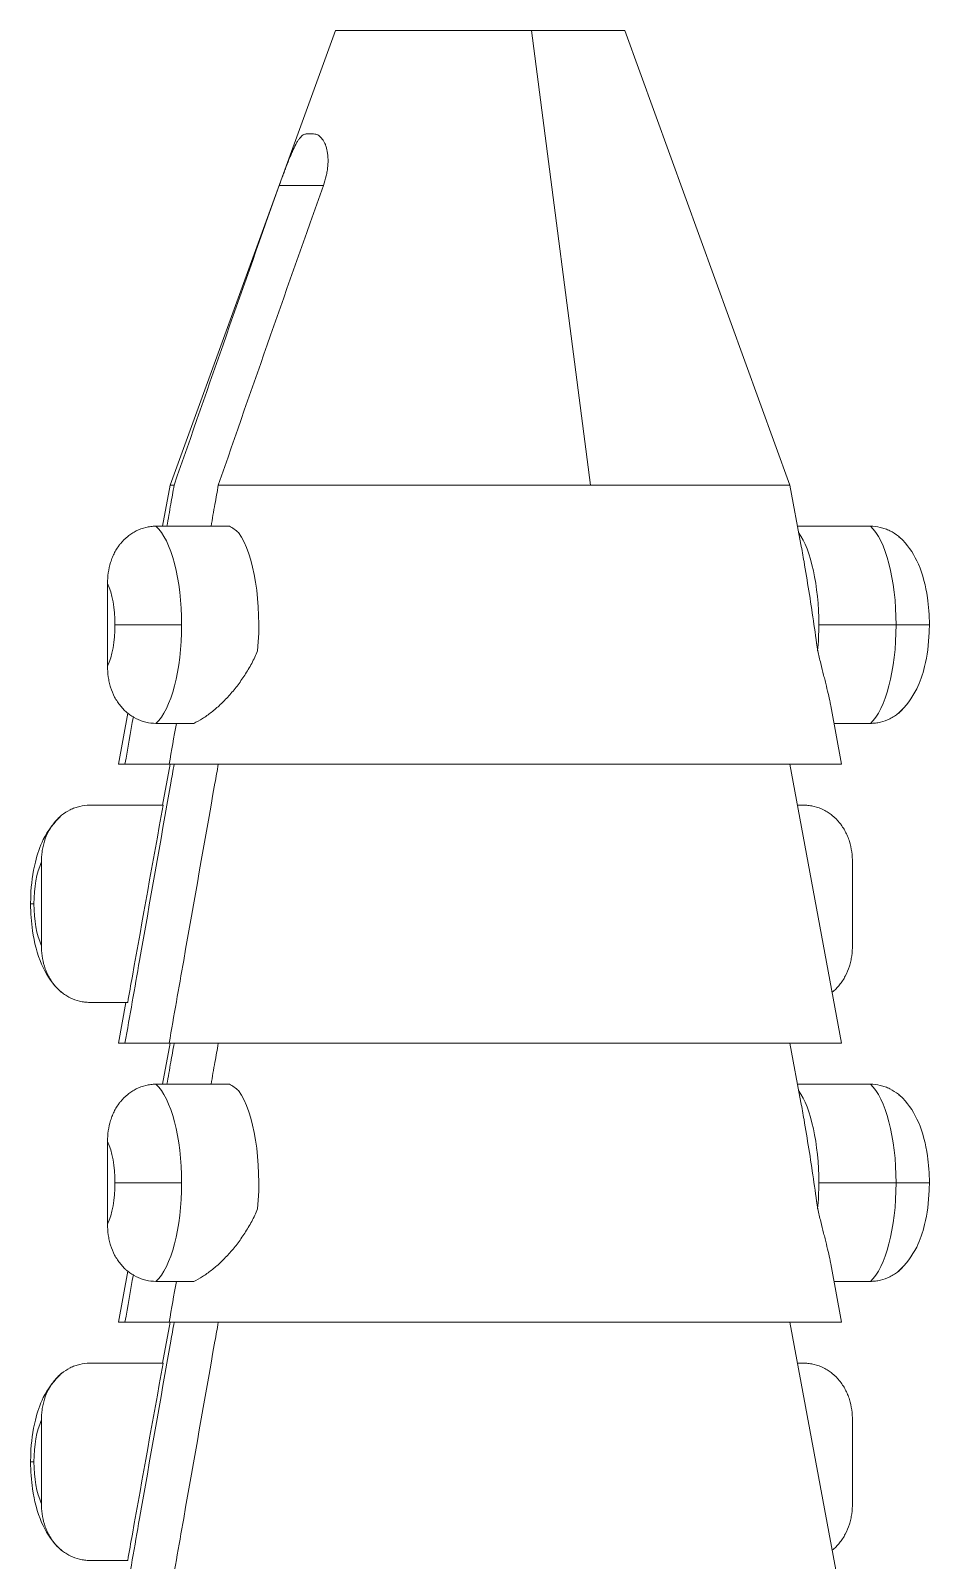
# Model space of a CAD drawing. Header units: millimetres. Extents: x 17284 to 19660, y -6011 to -2651.
# Drawn here: x 18177.11 to 18185.8, y -3331.65 to -3316.84 of the extents above; entities that cross this region are included whole.
import ezdxf

# ---------------------------------------------------------------- set-up
doc = ezdxf.new("R2010")
doc.units = ezdxf.units.MM

msp = doc.modelspace()

# ---------------------------------------------------------------- linework, layer by layer
at = {"linetype": 'Continuous', "lineweight": 18, "extrusion": (-1.22465e-16, -1, 0)}
for p, q in [((18180.055, -3316.845), (18178.455, -3321.245)), ((18181.953, -3316.845), (18180.055, -3316.845)), ((18181.953, -3316.845), (18182.855, -3316.845)), ((18184.455, -3321.245), (18182.855, -3316.845)), ((18179.774, -3317.845), (18179.845, -3317.845)), ((18178.455, -3321.245), (18178.382, -3321.641)), ((18178.494, -3321.245), (18178.455, -3321.245)), ((18182.523, -3321.245), (18178.922, -3321.245)), ((18182.523, -3321.245), (18184.455, -3321.245)), ((18184.561, -3321.819), (18184.455, -3321.245)), ((18178.318, -3321.641), (18179.029, -3321.641)), ((18185.233, -3321.641), (18184.528, -3321.641)), ((18177.85, -3322.995), (18177.85, -3322.195)), ((18178.047, -3323.449), (18177.955, -3323.945)), ((18184.955, -3323.945), (18184.85, -3323.379)), ((18178.318, -3323.549), (18178.685, -3323.549)), ((18185.233, -3323.549), (18184.882, -3323.549)), ((18178.019, -3323.945), (18177.955, -3323.945)), ((18178.019, -3323.945), (18178.446, -3323.945)), ((18178.455, -3323.945), (18178.382, -3324.341)), ((18184.955, -3323.945), (18178.446, -3323.945)), ((18184.955, -3326.645), (18184.455, -3323.945)), ((18177.677, -3324.341), (18178.388, -3324.341)), ((18184.592, -3324.341), (18184.528, -3324.341)), ((18177.21, -3324.895), (18177.21, -3325.695)), ((18185.059, -3324.895), (18185.059, -3325.695)), ((18177.677, -3326.249), (18178.045, -3326.249)), ((18178.028, -3326.249), (18177.955, -3326.645)), ((18178.019, -3326.645), (18177.955, -3326.645)), ((18178.019, -3326.645), (18178.446, -3326.645)), ((18178.455, -3326.645), (18178.382, -3327.041)), ((18184.955, -3326.645), (18178.446, -3326.645)), ((18184.561, -3327.219), (18184.455, -3326.645)), ((18178.318, -3327.041), (18179.029, -3327.041)), ((18185.233, -3327.041), (18184.528, -3327.041)), ((18177.85, -3328.395), (18177.85, -3327.595)), ((18184.955, -3329.345), (18184.85, -3328.779)), ((18178.047, -3328.849), (18177.955, -3329.345)), ((18178.318, -3328.949), (18178.685, -3328.949)), ((18185.233, -3328.949), (18184.882, -3328.949)), ((18178.019, -3329.345), (18177.955, -3329.345)), ((18178.019, -3329.345), (18178.446, -3329.345)), ((18178.455, -3329.345), (18178.382, -3329.741)), ((18184.955, -3329.345), (18178.446, -3329.345)), ((18184.955, -3332.045), (18184.455, -3329.345)), ((18177.677, -3329.741), (18178.388, -3329.741)), ((18184.592, -3329.741), (18184.528, -3329.741)), ((18177.21, -3330.295), (18177.21, -3331.095)), ((18185.059, -3330.295), (18185.059, -3331.095)), ((18177.677, -3331.649), (18178.045, -3331.649))]:
    msp.add_line(p, q, dxfattribs=at)
at = {"linetype": 'Continuous', "lineweight": 13, "extrusion": (-1.22465e-16, -1, 0)}
for p, q in [((18181.953, -3316.845), (18182.523, -3321.245)), ((18179.512, -3318.345), (18179.939, -3318.345)), ((18178.567, -3322.595), (18177.922, -3322.595)), ((18185.482, -3322.595), (18184.734, -3322.595)), ((18185.482, -3322.595), (18185.804, -3322.595)), ((18177.106, -3325.295), (18177.138, -3325.295)), ((18178.567, -3327.995), (18177.922, -3327.995)), ((18185.482, -3327.995), (18184.734, -3327.995)), ((18185.482, -3327.995), (18185.804, -3327.995)), ((18177.106, -3330.695), (18177.138, -3330.695))]:
    msp.add_line(p, q, dxfattribs=at)
at = {"linetype": 'Continuous', "lineweight": 13}
for centre, major_axis, start_param, end_param in [((18178.211, -3322.595), (0, 1), 4.712389, 5.978493), ((18185.126, -3322.595), (0, -1), 1.570796, 2.8369), ((18177.744, -3322.595), (0, -0.5), 1.570796, 2.498092), ((18177.744, -3322.595), (0, -0.5), 0.643501, 1.570796), ((18178.211, -3322.595), (0, 1), 3.446285, 4.712389), ((18185.126, -3322.595), (0, -1), 0.304693, 1.570796), ((18177.316, -3325.295), (0, -0.5), 3.785094, 4.712389), ((18177.316, -3325.295), (0, -0.5), 4.712389, 5.639684), ((18178.211, -3327.995), (0, 1), 4.712389, 5.978493), ((18185.126, -3327.995), (0, -1), 1.570796, 2.8369), ((18177.744, -3327.995), (0, -0.5), 1.570796, 2.498092), ((18177.744, -3327.995), (0, -0.5), 0.643501, 1.570796), ((18178.211, -3327.995), (0, 1), 3.446285, 4.712389), ((18185.126, -3327.995), (0, -1), 0.304693, 1.570796), ((18177.316, -3330.695), (0, -0.5), 3.785094, 4.712389), ((18177.316, -3330.695), (0, -0.5), 4.712389, 5.639684)]:
    msp.add_ellipse(centre, major_axis=major_axis, ratio=0.355976, start_param=start_param, end_param=end_param, dxfattribs=at)
at = {"linetype": 'Continuous', "lineweight": 18}
for centre, start_param, end_param in [((18178.958, -3322.595), 4.457766, 5.814651), ((18184.378, -3322.595), 4.712389, 5.814651), ((18184.378, -3322.595), 4.457766, 4.712389), ((18178.958, -3327.995), 4.457766, 5.814651), ((18184.378, -3327.995), 4.712389, 5.814651), ((18184.378, -3327.995), 4.457766, 4.712389)]:
    msp.add_ellipse(centre, major_axis=(0, 1), ratio=0.355976, start_param=start_param, end_param=end_param, dxfattribs=at)
for points, knots in [([(18179.512, -3318.345), (18179.523, -3318.314), (18179.534, -3318.282), (18179.551, -3318.236), (18179.557, -3318.221), (18179.569, -3318.19), (18179.574, -3318.174), (18179.592, -3318.129), (18179.603, -3318.1), (18179.62, -3318.059), (18179.625, -3318.046), (18179.636, -3318.02), (18179.642, -3318.007), (18179.658, -3317.972), (18179.669, -3317.951), (18179.682, -3317.927), (18179.685, -3317.923), (18179.69, -3317.914), (18179.698, -3317.901), (18179.712, -3317.884), (18179.722, -3317.872), (18179.732, -3317.862), (18179.738, -3317.858), (18179.753, -3317.848), (18179.764, -3317.845), (18179.774, -3317.845)], [0, 0, 0, 0, 0.125, 0.125, 0.1875, 0.1875, 0.25, 0.25, 0.375, 0.375, 0.4375, 0.4375, 0.5, 0.5, 0.625, 0.625, 0.65625, 0.65625, 0.6875, 0.75, 0.8125, 0.8125, 0.875, 0.875, 1, 1, 1, 1]), ([(18179.845, -3317.845), (18179.859, -3317.845), (18179.872, -3317.848), (18179.891, -3317.858), (18179.897, -3317.862), (18179.909, -3317.872), (18179.915, -3317.878), (18179.932, -3317.897), (18179.942, -3317.913), (18179.953, -3317.936), (18179.956, -3317.941), (18179.96, -3317.951), (18179.962, -3317.956), (18179.967, -3317.972), (18179.97, -3317.984), (18179.979, -3318.019), (18179.982, -3318.045), (18179.985, -3318.1), (18179.985, -3318.129), (18179.98, -3318.174), (18179.979, -3318.189), (18179.973, -3318.22), (18179.97, -3318.236), (18179.959, -3318.282), (18179.95, -3318.314), (18179.939, -3318.345)], [0, 0, 0, 0, 0.125, 0.125, 0.1875, 0.1875, 0.25, 0.25, 0.375, 0.375, 0.40625, 0.40625, 0.4375, 0.4375, 0.5, 0.5, 0.625, 0.625, 0.75, 0.75, 0.8125, 0.8125, 0.875, 0.875, 1, 1, 1, 1]), ([(18179.512, -3318.345), (18179.34, -3318.827), (18179.169, -3319.31), (18178.831, -3320.277), (18178.662, -3320.761), (18178.494, -3321.245)], [0, 0, 0, 0, 0.5, 0.5, 1, 1, 1, 1]), ([(18179.939, -3318.345), (18179.767, -3318.827), (18179.597, -3319.31), (18179.258, -3320.277), (18179.089, -3320.761), (18178.922, -3321.245)], [0, 0, 0, 0, 0.5, 0.5, 1, 1, 1, 1]), ([(18178.494, -3321.245), (18178.484, -3321.306), (18178.473, -3321.366), (18178.45, -3321.498), (18178.437, -3321.57), (18178.425, -3321.641)], [0, 0, 0, 0, 0.459752, 0.459752, 1, 1, 1, 1]), ([(18178.922, -3321.245), (18178.911, -3321.306), (18178.9, -3321.366), (18178.877, -3321.498), (18178.864, -3321.57), (18178.852, -3321.641)], [0, 0, 0, 0, 0.459752, 0.459752, 1, 1, 1, 1]), ([(18177.85, -3322.195), (18177.85, -3322.125), (18177.859, -3322.057), (18177.885, -3321.975), (18177.891, -3321.958), (18177.904, -3321.926), (18177.918, -3321.895), (18177.935, -3321.866), (18177.949, -3321.845), (18177.954, -3321.838), (18177.964, -3321.824), (18177.969, -3321.817), (18177.996, -3321.784), (18178.02, -3321.761), (18178.058, -3321.729), (18178.072, -3321.719), (18178.093, -3321.706), (18178.1, -3321.702), (18178.114, -3321.693), (18178.121, -3321.689), (18178.158, -3321.671), (18178.189, -3321.66), (18178.236, -3321.649), (18178.252, -3321.646), (18178.285, -3321.642), (18178.301, -3321.641), (18178.318, -3321.641)], [0, 0, 0, 0, 0.25, 0.25, 0.3125, 0.3125, 0.375, 0.4375, 0.4375, 0.46875, 0.46875, 0.5, 0.5, 0.625, 0.625, 0.6875, 0.6875, 0.71875, 0.71875, 0.75, 0.75, 0.875, 0.875, 0.9375, 0.9375, 1, 1, 1, 1]), ([(18185.233, -3321.641), (18185.266, -3321.641), (18185.298, -3321.645), (18185.345, -3321.656), (18185.361, -3321.661), (18185.392, -3321.672), (18185.407, -3321.678), (18185.451, -3321.7), (18185.478, -3321.718), (18185.507, -3321.741), (18185.51, -3321.744), (18185.513, -3321.746)], [0, 0, 0, 0, 0.321117, 0.321117, 0.481676, 0.481676, 0.642235, 0.642235, 0.963352, 0.963352, 1, 1, 1, 1]), ([(18184.561, -3321.816), (18184.571, -3321.871), (18184.581, -3321.927), (18184.607, -3322.076), (18184.622, -3322.171), (18184.668, -3322.458), (18184.696, -3322.652), (18184.723, -3322.847)], [0, 0, 0, 0, 0.164651, 0.164651, 0.4431, 0.4431, 1, 1, 1, 1]), ([(18185.804, -3322.595), (18185.804, -3322.504), (18185.789, -3322.298), (18185.718, -3322.017), (18185.602, -3321.828), (18185.519, -3321.75), (18185.504, -3321.738)], [0, 0, 0, 0, 0.265683, 0.628412, 0.938194, 1, 1, 1, 1]), ([(18185.504, -3323.452), (18185.578, -3323.382), (18185.684, -3323.241), (18185.772, -3322.979), (18185.801, -3322.758), (18185.804, -3322.62), (18185.804, -3322.595)], [0, 0, 0, 0, 0.327084, 0.583022, 0.924325, 1, 1, 1, 1]), ([(18179.303, -3322.847), (18179.285, -3322.889), (18179.266, -3322.929), (18179.224, -3323.008), (18179.202, -3323.045), (18179.166, -3323.1), (18179.154, -3323.118), (18179.129, -3323.153), (18179.117, -3323.171), (18179.078, -3323.221), (18179.051, -3323.253), (18178.997, -3323.313), (18178.969, -3323.341), (18178.927, -3323.381), (18178.913, -3323.394), (18178.884, -3323.418), (18178.869, -3323.43), (18178.826, -3323.464), (18178.798, -3323.484), (18178.741, -3323.52), (18178.713, -3323.536), (18178.685, -3323.549)], [0, 0, 0, 0, 0.125, 0.125, 0.25, 0.25, 0.3125, 0.3125, 0.375, 0.375, 0.5, 0.5, 0.625, 0.625, 0.6875, 0.6875, 0.75, 0.75, 0.875, 0.875, 1, 1, 1, 1]), ([(18184.723, -3322.847), (18184.733, -3322.889), (18184.743, -3322.929), (18184.762, -3323.008), (18184.771, -3323.045), (18184.785, -3323.1), (18184.79, -3323.118), (18184.798, -3323.153), (18184.803, -3323.171), (18184.815, -3323.221), (18184.823, -3323.253), (18184.837, -3323.313), (18184.843, -3323.341), (18184.849, -3323.374), (18184.85, -3323.379), (18184.851, -3323.385)], [0, 0, 0, 0, 0.191612, 0.191612, 0.383225, 0.383225, 0.479031, 0.479031, 0.574837, 0.574837, 0.766449, 0.766449, 0.958061, 0.958061, 1, 1, 1, 1]), ([(18178.318, -3323.549), (18178.285, -3323.549), (18178.253, -3323.545), (18178.205, -3323.534), (18178.19, -3323.529), (18178.159, -3323.518), (18178.144, -3323.511), (18178.1, -3323.49), (18178.072, -3323.472), (18178.04, -3323.446), (18178.033, -3323.44), (18178.021, -3323.429), (18178.003, -3323.412), (18177.975, -3323.38), (18177.955, -3323.353), (18177.936, -3323.325), (18177.927, -3323.31), (18177.903, -3323.264), (18177.89, -3323.233), (18177.875, -3323.183), (18177.87, -3323.167), (18177.863, -3323.133), (18177.86, -3323.116), (18177.853, -3323.064), (18177.85, -3323.03), (18177.85, -3322.995)], [0, 0, 0, 0, 0.125, 0.125, 0.1875, 0.1875, 0.25, 0.25, 0.375, 0.375, 0.40625, 0.40625, 0.4375, 0.5, 0.5625, 0.5625, 0.625, 0.625, 0.75, 0.75, 0.8125, 0.8125, 0.875, 0.875, 1, 1, 1, 1]), ([(18185.544, -3323.415), (18185.531, -3323.427), (18185.519, -3323.439), (18185.492, -3323.461), (18185.479, -3323.47), (18185.458, -3323.484), (18185.451, -3323.488), (18185.436, -3323.496), (18185.429, -3323.5), (18185.392, -3323.519), (18185.362, -3323.53), (18185.314, -3323.541), (18185.298, -3323.544), (18185.266, -3323.548), (18185.249, -3323.549), (18185.233, -3323.549)], [0, 0, 0, 0, 0.148816, 0.148816, 0.29068, 0.29068, 0.361612, 0.361612, 0.432544, 0.432544, 0.716272, 0.716272, 0.858136, 0.858136, 1, 1, 1, 1]), ([(18178.494, -3323.945), (18178.484, -3324.006), (18178.473, -3324.066), (18178.361, -3324.699), (18178.261, -3325.27), (18178.113, -3326.11), (18178.066, -3326.377), (18178.019, -3326.645)], [0, 0, 0, 0, 0.067447, 0.067447, 0.702741, 0.702741, 1, 1, 1, 1]), ([(18178.922, -3323.945), (18178.911, -3324.006), (18178.9, -3324.066), (18178.789, -3324.699), (18178.688, -3325.27), (18178.54, -3326.11), (18178.493, -3326.377), (18178.446, -3326.645)], [0, 0, 0, 0, 0.067447, 0.067447, 0.702741, 0.702741, 1, 1, 1, 1]), ([(18177.677, -3324.341), (18177.644, -3324.341), (18177.612, -3324.345), (18177.565, -3324.356), (18177.549, -3324.361), (18177.518, -3324.372), (18177.503, -3324.378), (18177.459, -3324.4), (18177.431, -3324.418), (18177.399, -3324.444), (18177.392, -3324.45), (18177.38, -3324.461), (18177.362, -3324.478), (18177.334, -3324.509), (18177.314, -3324.537), (18177.295, -3324.565), (18177.286, -3324.58), (18177.263, -3324.625), (18177.25, -3324.657), (18177.234, -3324.706), (18177.23, -3324.723), (18177.222, -3324.757), (18177.219, -3324.774), (18177.212, -3324.825), (18177.21, -3324.86), (18177.21, -3324.895)], [0, 0, 0, 0, 0.125, 0.125, 0.1875, 0.1875, 0.25, 0.25, 0.375, 0.375, 0.40625, 0.40625, 0.4375, 0.5, 0.5625, 0.5625, 0.625, 0.625, 0.75, 0.75, 0.8125, 0.8125, 0.875, 0.875, 1, 1, 1, 1]), ([(18178.388, -3324.341), (18178.289, -3324.892), (18178.189, -3325.443), (18178.075, -3326.079), (18178.06, -3326.164), (18178.045, -3326.249)], [0, 0, 0, 0, 0.866606, 0.866606, 1, 1, 1, 1]), ([(18185.059, -3324.895), (18185.059, -3324.825), (18185.051, -3324.757), (18185.025, -3324.675), (18185.019, -3324.658), (18185.006, -3324.626), (18184.991, -3324.595), (18184.974, -3324.566), (18184.96, -3324.545), (18184.956, -3324.538), (18184.946, -3324.524), (18184.94, -3324.517), (18184.914, -3324.484), (18184.89, -3324.461), (18184.852, -3324.429), (18184.838, -3324.419), (18184.817, -3324.406), (18184.81, -3324.402), (18184.796, -3324.393), (18184.788, -3324.389), (18184.752, -3324.371), (18184.721, -3324.36), (18184.674, -3324.349), (18184.657, -3324.346), (18184.625, -3324.342), (18184.608, -3324.341), (18184.592, -3324.341)], [0, 0, 0, 0, 0.25, 0.25, 0.3125, 0.3125, 0.375, 0.4375, 0.4375, 0.46875, 0.46875, 0.5, 0.5, 0.625, 0.625, 0.6875, 0.6875, 0.71875, 0.71875, 0.75, 0.75, 0.875, 0.875, 0.9375, 0.9375, 1, 1, 1, 1]), ([(18177.406, -3324.438), (18177.332, -3324.508), (18177.225, -3324.648), (18177.138, -3324.911), (18177.108, -3325.131), (18177.106, -3325.27), (18177.106, -3325.295)], [0, 0, 0, 0, 0.327084, 0.583022, 0.924325, 1, 1, 1, 1]), ([(18177.106, -3325.295), (18177.105, -3325.386), (18177.121, -3325.592), (18177.192, -3325.873), (18177.308, -3326.062), (18177.391, -3326.139), (18177.406, -3326.152)], [0, 0, 0, 0, 0.265683, 0.628412, 0.938194, 1, 1, 1, 1]), ([(18177.21, -3325.695), (18177.21, -3325.765), (18177.218, -3325.833), (18177.244, -3325.915), (18177.25, -3325.932), (18177.263, -3325.964), (18177.278, -3325.994), (18177.295, -3326.024), (18177.309, -3326.045), (18177.313, -3326.052), (18177.323, -3326.066), (18177.329, -3326.073), (18177.355, -3326.106), (18177.379, -3326.129), (18177.417, -3326.161), (18177.431, -3326.17), (18177.452, -3326.184), (18177.459, -3326.188), (18177.473, -3326.196), (18177.481, -3326.2), (18177.517, -3326.219), (18177.548, -3326.23), (18177.595, -3326.241), (18177.612, -3326.244), (18177.644, -3326.248), (18177.66, -3326.249), (18177.677, -3326.249)], [0, 0, 0, 0, 0.25, 0.25, 0.3125, 0.3125, 0.375, 0.4375, 0.4375, 0.46875, 0.46875, 0.5, 0.5, 0.625, 0.625, 0.6875, 0.6875, 0.71875, 0.71875, 0.75, 0.75, 0.875, 0.875, 0.9375, 0.9375, 1, 1, 1, 1]), ([(18184.864, -3326.15), (18184.87, -3326.145), (18184.877, -3326.14), (18184.889, -3326.129), (18184.907, -3326.112), (18184.935, -3326.08), (18184.955, -3326.053), (18184.974, -3326.025), (18184.982, -3326.01), (18185.006, -3325.964), (18185.019, -3325.933), (18185.035, -3325.883), (18185.039, -3325.867), (18185.047, -3325.833), (18185.05, -3325.816), (18185.057, -3325.764), (18185.059, -3325.73), (18185.059, -3325.695)], [0, 0, 0, 0, 0.048883, 0.048883, 0.098942, 0.199059, 0.299177, 0.299177, 0.399294, 0.399294, 0.59953, 0.59953, 0.699647, 0.699647, 0.799765, 0.799765, 1, 1, 1, 1]), ([(18178.494, -3326.645), (18178.484, -3326.706), (18178.473, -3326.766), (18178.45, -3326.898), (18178.437, -3326.97), (18178.425, -3327.041)], [0, 0, 0, 0, 0.459752, 0.459752, 1, 1, 1, 1]), ([(18178.922, -3326.645), (18178.911, -3326.706), (18178.9, -3326.766), (18178.877, -3326.898), (18178.864, -3326.97), (18178.852, -3327.041)], [0, 0, 0, 0, 0.459752, 0.459752, 1, 1, 1, 1]), ([(18177.85, -3327.595), (18177.85, -3327.525), (18177.859, -3327.457), (18177.885, -3327.375), (18177.891, -3327.358), (18177.904, -3327.326), (18177.918, -3327.295), (18177.935, -3327.266), (18177.949, -3327.245), (18177.954, -3327.238), (18177.964, -3327.224), (18177.969, -3327.217), (18177.996, -3327.184), (18178.02, -3327.161), (18178.058, -3327.129), (18178.072, -3327.119), (18178.093, -3327.106), (18178.1, -3327.102), (18178.114, -3327.093), (18178.121, -3327.089), (18178.158, -3327.071), (18178.189, -3327.06), (18178.236, -3327.049), (18178.252, -3327.046), (18178.285, -3327.042), (18178.301, -3327.041), (18178.318, -3327.041)], [0, 0, 0, 0, 0.25, 0.25, 0.3125, 0.3125, 0.375, 0.4375, 0.4375, 0.46875, 0.46875, 0.5, 0.5, 0.625, 0.625, 0.6875, 0.6875, 0.71875, 0.71875, 0.75, 0.75, 0.875, 0.875, 0.9375, 0.9375, 1, 1, 1, 1]), ([(18185.233, -3327.041), (18185.266, -3327.041), (18185.298, -3327.045), (18185.345, -3327.056), (18185.361, -3327.061), (18185.392, -3327.072), (18185.407, -3327.078), (18185.451, -3327.1), (18185.478, -3327.118), (18185.507, -3327.141), (18185.51, -3327.144), (18185.513, -3327.146)], [0, 0, 0, 0, 0.321117, 0.321117, 0.481676, 0.481676, 0.642235, 0.642235, 0.963352, 0.963352, 1, 1, 1, 1]), ([(18185.804, -3327.995), (18185.804, -3327.904), (18185.789, -3327.698), (18185.718, -3327.417), (18185.602, -3327.228), (18185.519, -3327.15), (18185.504, -3327.138)], [0, 0, 0, 0, 0.265683, 0.628412, 0.938194, 1, 1, 1, 1]), ([(18184.561, -3327.216), (18184.571, -3327.271), (18184.581, -3327.327), (18184.607, -3327.476), (18184.622, -3327.571), (18184.668, -3327.858), (18184.696, -3328.052), (18184.723, -3328.247)], [0, 0, 0, 0, 0.164651, 0.164651, 0.4431, 0.4431, 1, 1, 1, 1]), ([(18185.504, -3328.852), (18185.578, -3328.782), (18185.684, -3328.641), (18185.772, -3328.379), (18185.801, -3328.158), (18185.804, -3328.02), (18185.804, -3327.995)], [0, 0, 0, 0, 0.327084, 0.583022, 0.924325, 1, 1, 1, 1]), ([(18179.303, -3328.247), (18179.285, -3328.289), (18179.266, -3328.329), (18179.224, -3328.408), (18179.202, -3328.445), (18179.166, -3328.5), (18179.154, -3328.518), (18179.129, -3328.553), (18179.117, -3328.571), (18179.078, -3328.621), (18179.051, -3328.653), (18178.997, -3328.713), (18178.969, -3328.741), (18178.927, -3328.781), (18178.913, -3328.794), (18178.884, -3328.818), (18178.869, -3328.83), (18178.826, -3328.864), (18178.798, -3328.884), (18178.741, -3328.92), (18178.713, -3328.936), (18178.685, -3328.949)], [0, 0, 0, 0, 0.125, 0.125, 0.25, 0.25, 0.3125, 0.3125, 0.375, 0.375, 0.5, 0.5, 0.625, 0.625, 0.6875, 0.6875, 0.75, 0.75, 0.875, 0.875, 1, 1, 1, 1]), ([(18184.723, -3328.247), (18184.733, -3328.289), (18184.743, -3328.329), (18184.762, -3328.408), (18184.771, -3328.445), (18184.785, -3328.5), (18184.79, -3328.518), (18184.798, -3328.553), (18184.803, -3328.571), (18184.815, -3328.621), (18184.823, -3328.653), (18184.837, -3328.713), (18184.843, -3328.741), (18184.849, -3328.774), (18184.85, -3328.779), (18184.851, -3328.785)], [0, 0, 0, 0, 0.191612, 0.191612, 0.383225, 0.383225, 0.479031, 0.479031, 0.574837, 0.574837, 0.766449, 0.766449, 0.958061, 0.958061, 1, 1, 1, 1]), ([(18178.318, -3328.949), (18178.285, -3328.949), (18178.253, -3328.945), (18178.205, -3328.934), (18178.19, -3328.929), (18178.159, -3328.918), (18178.144, -3328.911), (18178.1, -3328.89), (18178.072, -3328.872), (18178.04, -3328.846), (18178.033, -3328.84), (18178.021, -3328.829), (18178.003, -3328.812), (18177.975, -3328.78), (18177.955, -3328.753), (18177.936, -3328.725), (18177.927, -3328.71), (18177.903, -3328.664), (18177.89, -3328.633), (18177.875, -3328.583), (18177.87, -3328.567), (18177.863, -3328.533), (18177.86, -3328.516), (18177.853, -3328.464), (18177.85, -3328.43), (18177.85, -3328.395)], [0, 0, 0, 0, 0.125, 0.125, 0.1875, 0.1875, 0.25, 0.25, 0.375, 0.375, 0.40625, 0.40625, 0.4375, 0.5, 0.5625, 0.5625, 0.625, 0.625, 0.75, 0.75, 0.8125, 0.8125, 0.875, 0.875, 1, 1, 1, 1]), ([(18185.544, -3328.815), (18185.531, -3328.827), (18185.519, -3328.839), (18185.492, -3328.861), (18185.479, -3328.87), (18185.458, -3328.884), (18185.451, -3328.888), (18185.436, -3328.896), (18185.429, -3328.9), (18185.392, -3328.919), (18185.362, -3328.93), (18185.314, -3328.941), (18185.298, -3328.944), (18185.266, -3328.948), (18185.249, -3328.949), (18185.233, -3328.949)], [0, 0, 0, 0, 0.148816, 0.148816, 0.29068, 0.29068, 0.361612, 0.361612, 0.432544, 0.432544, 0.716272, 0.716272, 0.858136, 0.858136, 1, 1, 1, 1]), ([(18178.494, -3329.345), (18178.484, -3329.406), (18178.473, -3329.466), (18178.361, -3330.099), (18178.261, -3330.67), (18178.113, -3331.51), (18178.066, -3331.777), (18178.019, -3332.045)], [0, 0, 0, 0, 0.067447, 0.067447, 0.702741, 0.702741, 1, 1, 1, 1]), ([(18178.922, -3329.345), (18178.911, -3329.406), (18178.9, -3329.466), (18178.789, -3330.099), (18178.688, -3330.67), (18178.54, -3331.51), (18178.493, -3331.777), (18178.446, -3332.045)], [0, 0, 0, 0, 0.067447, 0.067447, 0.702741, 0.702741, 1, 1, 1, 1]), ([(18177.406, -3329.838), (18177.332, -3329.908), (18177.225, -3330.048), (18177.138, -3330.311), (18177.108, -3330.531), (18177.106, -3330.67), (18177.106, -3330.695)], [0, 0, 0, 0, 0.327084, 0.583022, 0.924325, 1, 1, 1, 1]), ([(18177.677, -3329.741), (18177.644, -3329.741), (18177.612, -3329.745), (18177.565, -3329.756), (18177.549, -3329.761), (18177.518, -3329.772), (18177.503, -3329.778), (18177.459, -3329.8), (18177.431, -3329.818), (18177.399, -3329.844), (18177.392, -3329.85), (18177.38, -3329.861), (18177.362, -3329.878), (18177.334, -3329.909), (18177.314, -3329.937), (18177.295, -3329.965), (18177.286, -3329.98), (18177.263, -3330.025), (18177.25, -3330.057), (18177.234, -3330.106), (18177.23, -3330.123), (18177.222, -3330.157), (18177.219, -3330.174), (18177.212, -3330.225), (18177.21, -3330.26), (18177.21, -3330.295)], [0, 0, 0, 0, 0.125, 0.125, 0.1875, 0.1875, 0.25, 0.25, 0.375, 0.375, 0.40625, 0.40625, 0.4375, 0.5, 0.5625, 0.5625, 0.625, 0.625, 0.75, 0.75, 0.8125, 0.8125, 0.875, 0.875, 1, 1, 1, 1]), ([(18178.388, -3329.741), (18178.289, -3330.292), (18178.189, -3330.843), (18178.075, -3331.479), (18178.06, -3331.564), (18178.045, -3331.649)], [0, 0, 0, 0, 0.866606, 0.866606, 1, 1, 1, 1]), ([(18185.059, -3330.295), (18185.059, -3330.225), (18185.051, -3330.157), (18185.025, -3330.075), (18185.019, -3330.058), (18185.006, -3330.026), (18184.991, -3329.995), (18184.974, -3329.966), (18184.96, -3329.945), (18184.956, -3329.938), (18184.946, -3329.924), (18184.94, -3329.917), (18184.914, -3329.884), (18184.89, -3329.861), (18184.852, -3329.829), (18184.838, -3329.819), (18184.817, -3329.806), (18184.81, -3329.802), (18184.796, -3329.793), (18184.788, -3329.789), (18184.752, -3329.771), (18184.721, -3329.76), (18184.674, -3329.749), (18184.657, -3329.746), (18184.625, -3329.742), (18184.608, -3329.741), (18184.592, -3329.741)], [0, 0, 0, 0, 0.25, 0.25, 0.3125, 0.3125, 0.375, 0.4375, 0.4375, 0.46875, 0.46875, 0.5, 0.5, 0.625, 0.625, 0.6875, 0.6875, 0.71875, 0.71875, 0.75, 0.75, 0.875, 0.875, 0.9375, 0.9375, 1, 1, 1, 1]), ([(18177.106, -3330.695), (18177.105, -3330.786), (18177.121, -3330.992), (18177.192, -3331.273), (18177.308, -3331.462), (18177.391, -3331.539), (18177.406, -3331.552)], [0, 0, 0, 0, 0.265683, 0.628412, 0.938194, 1, 1, 1, 1]), ([(18177.21, -3331.095), (18177.21, -3331.165), (18177.218, -3331.233), (18177.244, -3331.315), (18177.25, -3331.332), (18177.263, -3331.364), (18177.278, -3331.394), (18177.295, -3331.424), (18177.309, -3331.445), (18177.313, -3331.452), (18177.323, -3331.466), (18177.329, -3331.473), (18177.355, -3331.506), (18177.379, -3331.529), (18177.417, -3331.561), (18177.431, -3331.57), (18177.452, -3331.584), (18177.459, -3331.588), (18177.473, -3331.596), (18177.481, -3331.6), (18177.517, -3331.619), (18177.548, -3331.63), (18177.595, -3331.641), (18177.612, -3331.644), (18177.644, -3331.648), (18177.66, -3331.649), (18177.677, -3331.649)], [0, 0, 0, 0, 0.25, 0.25, 0.3125, 0.3125, 0.375, 0.4375, 0.4375, 0.46875, 0.46875, 0.5, 0.5, 0.625, 0.625, 0.6875, 0.6875, 0.71875, 0.71875, 0.75, 0.75, 0.875, 0.875, 0.9375, 0.9375, 1, 1, 1, 1]), ([(18184.864, -3331.55), (18184.87, -3331.545), (18184.877, -3331.54), (18184.889, -3331.529), (18184.907, -3331.512), (18184.935, -3331.48), (18184.955, -3331.453), (18184.974, -3331.425), (18184.982, -3331.41), (18185.006, -3331.364), (18185.019, -3331.333), (18185.035, -3331.283), (18185.039, -3331.267), (18185.047, -3331.233), (18185.05, -3331.216), (18185.057, -3331.164), (18185.059, -3331.13), (18185.059, -3331.095)], [0, 0, 0, 0, 0.048883, 0.048883, 0.098942, 0.199059, 0.299177, 0.299177, 0.399294, 0.399294, 0.59953, 0.59953, 0.699647, 0.699647, 0.799765, 0.799765, 1, 1, 1, 1])]:
    msp.add_open_spline(points, degree=3, knots=knots, dxfattribs=at)
for points in [[(18179.029, -3321.641), (18179.06, -3321.657), (18179.09, -3321.678), (18179.119, -3321.703)], [(18178.1, -3323.481), (18178.073, -3323.636), (18178.046, -3323.79), (18178.019, -3323.945)], [(18178.516, -3323.549), (18178.493, -3323.681), (18178.469, -3323.813), (18178.446, -3323.945)], [(18179.029, -3327.041), (18179.06, -3327.057), (18179.09, -3327.078), (18179.119, -3327.103)], [(18178.1, -3328.881), (18178.073, -3329.036), (18178.046, -3329.19), (18178.019, -3329.345)], [(18178.516, -3328.949), (18178.493, -3329.081), (18178.469, -3329.213), (18178.446, -3329.345)]]:
    msp.add_open_spline(points, degree=3, dxfattribs=at)

doc.saveas('drawing.dxf')
